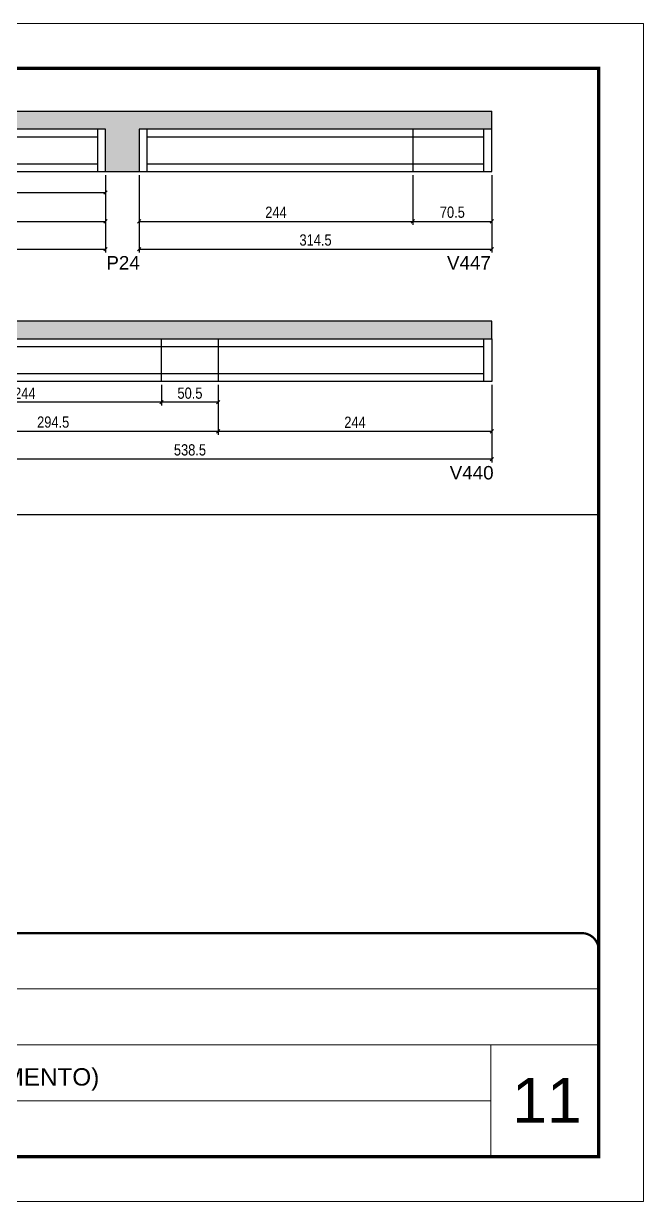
# Model space of a CAD drawing. Extents: x 3309 to 9563, y -2522 to 14608.
# Drawn here: x 7425 to 7978, y 11261 to 12311 of the extents above; entities that cross this region are included whole.
import ezdxf

# ---------------------------------------------------------------- set-up
doc = ezdxf.new("R2010")
doc.units = 0
doc.linetypes.add('CONTINUO', pattern=[0])
doc.linetypes.add('DASHED', pattern=[0.75, 0.5, -0.25])
for name, color, linetype in [('5', 5, 'Continuous'), ('COTA', 241, 'Continuous'), ('Painéis', 200, 'Continuous'), ('SARR_2.2x7', 40, 'Continuous')]:
    doc.layers.add(name, color=color, linetype=linetype)
for name, color, linetype, lineweight in [('CARIMBO', 255, 'Continuous', 9), ('Folhas', 255, 'Continuous', 9), ('SARRAFO DE PRESSAO', 251, 'DASHED', 9)]:
    doc.layers.add(name, color=color, linetype=linetype, lineweight=lineweight)
doc.styles.add('ARIAL', font='arial.ttf')
doc.styles.add('COTA TECNICA', font='techl___.ttf', dxfattribs={"height": 10})
doc.styles.get("Standard").update_dxf_attribs({"font": 'arial.ttf'})
doc.dimstyles.new('PAINEL', dxfattribs={"dimtxt": 10, "dimasz": 3, "dimexe": 3, "dimexo": 3, "dimgap": 3, "dimtad": 1, "dimdec": 1, "dimzin": 12, "dimdsep": 46, "dimtxsty": 'COTA TECNICA', "dimblk1": 'OBLIQUE', "dimblk2": 'OBLIQUE', "dimsah": 1, "dimcen": 0.9, "dimclrd": 4, "dimclre": 4, "dimclrt": 240, "dimadec": 1, "dimazin": 3, "dimtfac": 1, "dimtdec": 1, "dimtmove": 0, "dimatfit": 3, "dimfxl": 1, "dimtolj": 1, "dimtzin": 12, "dimarcsym": 0})

# ---------------------------------------------------------------- blocks, each defined once
blk = doc.blocks.new('9999999999')
at = {"color": 30, "linetype": 'CONTINUO'}
for p, q in [((98564.6, 34379.6), (99584, 34379.6)), ((98564.6, 34329.8), (99488, 34329.8)), ((99584, 34329.8), (99488, 34329.8)), ((99488, 34329.8), (99488, 34230.2)), ((98564.6, 34280), (99488, 34280))]:
    blk.add_line(p, q, dxfattribs=at)
at = {"color": 30, "linetype": 'CONTINUO', "const_width": 2}
blk.add_lwpolyline([(99584, 34230.2), (99584, 34414.4, 0.414214), (99569, 34429.4), (98229, 34429.4, 0.414214), (98214, 34414.4), (98214, 34245.2, 0.414214), (98229, 34230.2), (99584, 34230.2)], format="xyb", dxfattribs=at)
at = {"layer": 'Folhas'}
blk.add_lwpolyline([(98139, 34190.2), (99624, 34190.2), (99624, 35240.2), (98139, 35240.2)], close=True, dxfattribs=at)
at = {"layer": 'Folhas', "color": 30, "const_width": 3}
blk.add_lwpolyline([(98214, 34230.2), (99584, 34230.2), (99584, 35200.2), (98214, 35200.2)], close=True, dxfattribs=at)
at = {"color": 7, "linetype": 'Continuous', "ltscale": 5, "style": 'ARIAL'}
blk.add_text('TIPO (7° AO 21° PAVIMENTO)', height=15.483, dxfattribs=at).set_placement((98837.7, 34293.5))
blk = doc.blocks.new('_Oblique')
at = {"color": 0, "linetype": 'ByBlock', "lineweight": -2}
blk.add_line((-0.5, -0.5), (0.5, 0.5), dxfattribs=at)
blk = doc.blocks.new('*D1436')
at = {"layer": 'COTA', "color": 4, "lineweight": -2, "transparency": 16777216}
for p, q in [((6959.6, 12175.7), (6959.6, 12106.5)), ((7498.1, 12175.7), (7498.1, 12106.5)), ((6959.6, 12109.5), (7498.1, 12109.5))]:
    blk.add_line(p, q, dxfattribs=at)
at = {"layer": 'Defpoints', "color": 0, "transparency": 16777216}
for p in [(6959.6, 12178.7), (7498.1, 12178.7), (7498.1, 12109.5)]:
    blk.add_point(p, dxfattribs=at)
at = {"layer": 'COTA', "color": 4, "lineweight": -2, "transparency": 16777216, "xscale": 3, "yscale": 3, "zscale": 3, "rotation": 180}
blk.add_blockref('_Oblique', (6959.6, 12109.5), dxfattribs=at)
at = {"layer": 'COTA', "color": 4, "lineweight": -2, "transparency": 16777216, "xscale": 3, "yscale": 3, "zscale": 3}
blk.add_blockref('_Oblique', (7498.1, 12109.5), dxfattribs=at)
at = {"layer": 'COTA', "color": 240, "transparency": 16777216, "insert": (7228.9, 12117.7), "char_height": 10, "attachment_point": 5, "style": 'COTA TECNICA'}
blk.add_mtext('\\A1;538.5', dxfattribs=at)
blk = doc.blocks.new('*D1432')
at = {"layer": 'COTA', "color": 4, "lineweight": -2, "transparency": 16777216}
for p, q in [((7203.6, 12175.7), (7203.6, 12131.4)), ((7498.1, 12175.7), (7498.1, 12131.4)), ((7203.6, 12134.4), (7498.1, 12134.4))]:
    blk.add_line(p, q, dxfattribs=at)
at = {"layer": 'Defpoints', "color": 0, "transparency": 16777216}
for p in [(7203.6, 12178.7), (7498.1, 12178.7), (7498.1, 12134.4)]:
    blk.add_point(p, dxfattribs=at)
at = {"layer": 'COTA', "color": 4, "lineweight": -2, "transparency": 16777216, "xscale": 3, "yscale": 3, "zscale": 3, "rotation": 180}
blk.add_blockref('_Oblique', (7203.6, 12134.4), dxfattribs=at)
at = {"layer": 'COTA', "color": 4, "lineweight": -2, "transparency": 16777216, "xscale": 3, "yscale": 3, "zscale": 3}
blk.add_blockref('_Oblique', (7498.1, 12134.4), dxfattribs=at)
at = {"layer": 'COTA', "color": 240, "transparency": 16777216, "insert": (7350.9, 12142.5), "char_height": 10, "attachment_point": 5, "style": 'COTA TECNICA'}
blk.add_mtext('\\A1;294.5', dxfattribs=at)
blk = doc.blocks.new('*D1438')
at = {"layer": 'COTA', "color": 4, "lineweight": -2, "transparency": 16777216}
for p, q in [((7254.1, 12175.7), (7254.1, 12157.2)), ((7498.1, 12175.7), (7498.1, 12157.2)), ((7254.1, 12160.2), (7498.1, 12160.2))]:
    blk.add_line(p, q, dxfattribs=at)
at = {"layer": 'Defpoints', "color": 0, "transparency": 16777216}
for p in [(7254.1, 12178.7), (7498.1, 12178.7), (7498.1, 12160.2)]:
    blk.add_point(p, dxfattribs=at)
at = {"layer": 'COTA', "color": 4, "lineweight": -2, "transparency": 16777216, "xscale": 3, "yscale": 3, "zscale": 3, "rotation": 180}
blk.add_blockref('_Oblique', (7254.1, 12160.2), dxfattribs=at)
at = {"layer": 'COTA', "color": 4, "lineweight": -2, "transparency": 16777216, "xscale": 3, "yscale": 3, "zscale": 3}
blk.add_blockref('_Oblique', (7498.1, 12160.2), dxfattribs=at)
at = {"layer": 'COTA', "color": 240, "transparency": 16777216, "insert": (7376.1, 12168.3), "char_height": 10, "attachment_point": 5, "style": 'COTA TECNICA'}
blk.add_mtext('\\A1;244', dxfattribs=at)
blk = doc.blocks.new('*D1441')
at = {"layer": 'COTA', "color": 4, "lineweight": -2, "transparency": 16777216}
for p, q in [((7528.1, 12175.7), (7528.1, 12106.5)), ((7842.6, 12175.7), (7842.6, 12106.5)), ((7528.1, 12109.5), (7842.6, 12109.5))]:
    blk.add_line(p, q, dxfattribs=at)
at = {"layer": 'Defpoints', "color": 0, "transparency": 16777216}
for p in [(7528.1, 12178.7), (7842.6, 12178.7), (7842.6, 12109.5)]:
    blk.add_point(p, dxfattribs=at)
at = {"layer": 'COTA', "color": 4, "lineweight": -2, "transparency": 16777216, "xscale": 3, "yscale": 3, "zscale": 3, "rotation": 180}
blk.add_blockref('_Oblique', (7528.1, 12109.5), dxfattribs=at)
at = {"layer": 'COTA', "color": 4, "lineweight": -2, "transparency": 16777216, "xscale": 3, "yscale": 3, "zscale": 3}
blk.add_blockref('_Oblique', (7842.6, 12109.5), dxfattribs=at)
at = {"layer": 'COTA', "color": 240, "transparency": 16777216, "insert": (7685.4, 12117.7), "char_height": 10, "attachment_point": 5, "style": 'COTA TECNICA'}
blk.add_mtext('\\A1;314.5', dxfattribs=at)
blk = doc.blocks.new('*D1439')
at = {"layer": 'COTA', "color": 4, "lineweight": -2, "transparency": 16777216}
for p, q in [((7528.1, 12175.7), (7528.1, 12131.4)), ((7772.1, 12175.7), (7772.1, 12131.4)), ((7528.1, 12134.4), (7772.1, 12134.4))]:
    blk.add_line(p, q, dxfattribs=at)
at = {"layer": 'Defpoints', "color": 0, "transparency": 16777216}
for p in [(7528.1, 12178.7), (7772.1, 12178.7), (7772.1, 12134.4)]:
    blk.add_point(p, dxfattribs=at)
at = {"layer": 'COTA', "color": 4, "lineweight": -2, "transparency": 16777216, "xscale": 3, "yscale": 3, "zscale": 3, "rotation": 180}
blk.add_blockref('_Oblique', (7528.1, 12134.4), dxfattribs=at)
at = {"layer": 'COTA', "color": 4, "lineweight": -2, "transparency": 16777216, "xscale": 3, "yscale": 3, "zscale": 3}
blk.add_blockref('_Oblique', (7772.1, 12134.4), dxfattribs=at)
at = {"layer": 'COTA', "color": 240, "transparency": 16777216, "insert": (7650.1, 12142.5), "char_height": 10, "attachment_point": 5, "style": 'COTA TECNICA'}
blk.add_mtext('\\A1;244', dxfattribs=at)
blk = doc.blocks.new('*D1440')
at = {"layer": 'COTA', "color": 4, "lineweight": -2, "transparency": 16777216}
for p, q in [((7772.1, 12175.7), (7772.1, 12131.4)), ((7842.6, 12175.7), (7842.6, 12131.4)), ((7772.1, 12134.4), (7842.6, 12134.4))]:
    blk.add_line(p, q, dxfattribs=at)
at = {"layer": 'Defpoints', "color": 0, "transparency": 16777216}
for p in [(7772.1, 12178.7), (7842.6, 12178.7), (7842.6, 12134.4)]:
    blk.add_point(p, dxfattribs=at)
at = {"layer": 'COTA', "color": 4, "lineweight": -2, "transparency": 16777216, "xscale": 3, "yscale": 3, "zscale": 3, "rotation": 180}
blk.add_blockref('_Oblique', (7772.1, 12134.4), dxfattribs=at)
at = {"layer": 'COTA', "color": 4, "lineweight": -2, "transparency": 16777216, "xscale": 3, "yscale": 3, "zscale": 3}
blk.add_blockref('_Oblique', (7842.6, 12134.4), dxfattribs=at)
at = {"layer": 'COTA', "color": 240, "transparency": 16777216, "insert": (7807.4, 12142.5), "char_height": 10, "attachment_point": 5, "style": 'COTA TECNICA'}
blk.add_mtext('\\A1;70.5', dxfattribs=at)
blk = doc.blocks.new('*D1442')
at = {"layer": 'COTA', "color": 4, "lineweight": -2, "transparency": 16777216}
for p, q in [((7304.1, 11988.6), (7304.1, 11919.3)), ((7842.6, 11988.6), (7842.6, 11919.3)), ((7842.6, 11922.3), (7304.1, 11922.3))]:
    blk.add_line(p, q, dxfattribs=at)
at = {"layer": 'Defpoints', "color": 0, "transparency": 16777216}
for p in [(7304.1, 11991.6), (7842.6, 11991.6), (7304.1, 11922.3)]:
    blk.add_point(p, dxfattribs=at)
at = {"layer": 'COTA', "color": 4, "lineweight": -2, "transparency": 16777216, "xscale": 3, "yscale": 3, "zscale": 3, "rotation": 180}
blk.add_blockref('_Oblique', (7304.1, 11922.3), dxfattribs=at)
at = {"layer": 'COTA', "color": 4, "lineweight": -2, "transparency": 16777216, "xscale": 3, "yscale": 3, "zscale": 3}
blk.add_blockref('_Oblique', (7842.6, 11922.3), dxfattribs=at)
at = {"layer": 'COTA', "color": 240, "transparency": 16777216, "insert": (7573.4, 11930.6), "char_height": 10, "attachment_point": 5, "style": 'COTA TECNICA'}
blk.add_mtext('\\A1;538.5', dxfattribs=at)
blk = doc.blocks.new('*D1443')
at = {"layer": 'COTA', "color": 4, "lineweight": -2, "transparency": 16777216}
for p, q in [((7598.6, 11988.6), (7598.6, 11944.2)), ((7842.6, 11988.6), (7842.6, 11944.2)), ((7842.6, 11947.2), (7598.6, 11947.2))]:
    blk.add_line(p, q, dxfattribs=at)
at = {"layer": 'Defpoints', "color": 0, "transparency": 16777216}
for p in [(7598.6, 11991.6), (7842.6, 11991.6), (7598.6, 11947.2)]:
    blk.add_point(p, dxfattribs=at)
at = {"layer": 'COTA', "color": 4, "lineweight": -2, "transparency": 16777216, "xscale": 3, "yscale": 3, "zscale": 3, "rotation": 180}
blk.add_blockref('_Oblique', (7598.6, 11947.2), dxfattribs=at)
at = {"layer": 'COTA', "color": 4, "lineweight": -2, "transparency": 16777216, "xscale": 3, "yscale": 3, "zscale": 3}
blk.add_blockref('_Oblique', (7842.6, 11947.2), dxfattribs=at)
at = {"layer": 'COTA', "color": 240, "transparency": 16777216, "insert": (7720.6, 11955.3), "char_height": 10, "attachment_point": 5, "style": 'COTA TECNICA'}
blk.add_mtext('\\A1;244', dxfattribs=at)
blk = doc.blocks.new('*D1444')
at = {"layer": 'COTA', "color": 4, "lineweight": -2, "transparency": 16777216}
for p, q in [((7304.1, 11988.6), (7304.1, 11944.2)), ((7598.6, 11988.6), (7598.6, 11944.2)), ((7598.6, 11947.2), (7304.1, 11947.2))]:
    blk.add_line(p, q, dxfattribs=at)
at = {"layer": 'Defpoints', "color": 0, "transparency": 16777216}
for p in [(7304.1, 11991.6), (7598.6, 11991.6), (7304.1, 11947.2)]:
    blk.add_point(p, dxfattribs=at)
at = {"layer": 'COTA', "color": 4, "lineweight": -2, "transparency": 16777216, "xscale": 3, "yscale": 3, "zscale": 3, "rotation": 180}
blk.add_blockref('_Oblique', (7304.1, 11947.2), dxfattribs=at)
at = {"layer": 'COTA', "color": 4, "lineweight": -2, "transparency": 16777216, "xscale": 3, "yscale": 3, "zscale": 3}
blk.add_blockref('_Oblique', (7598.6, 11947.2), dxfattribs=at)
at = {"layer": 'COTA', "color": 240, "transparency": 16777216, "insert": (7451.4, 11955.4), "char_height": 10, "attachment_point": 5, "style": 'COTA TECNICA'}
blk.add_mtext('\\A1;294.5', dxfattribs=at)
blk = doc.blocks.new('*D1448')
at = {"layer": 'COTA', "color": 4, "lineweight": -2, "transparency": 16777216}
for p, q in [((7548.1, 11988.6), (7548.1, 11970.1)), ((7598.6, 11988.6), (7598.6, 11970.1)), ((7598.6, 11973.1), (7548.1, 11973.1))]:
    blk.add_line(p, q, dxfattribs=at)
at = {"layer": 'Defpoints', "color": 0, "transparency": 16777216}
for p in [(7548.1, 11991.6), (7598.6, 11991.6), (7548.1, 11973.1)]:
    blk.add_point(p, dxfattribs=at)
at = {"layer": 'COTA', "color": 4, "lineweight": -2, "transparency": 16777216, "xscale": 3, "yscale": 3, "zscale": 3, "rotation": 180}
blk.add_blockref('_Oblique', (7548.1, 11973.1), dxfattribs=at)
at = {"layer": 'COTA', "color": 4, "lineweight": -2, "transparency": 16777216, "xscale": 3, "yscale": 3, "zscale": 3}
blk.add_blockref('_Oblique', (7598.6, 11973.1), dxfattribs=at)
at = {"layer": 'COTA', "color": 240, "transparency": 16777216, "insert": (7573.4, 11981.2), "char_height": 10, "attachment_point": 5, "style": 'COTA TECNICA'}
blk.add_mtext('\\A1;50.5', dxfattribs=at)
blk = doc.blocks.new('*D1449')
at = {"layer": 'COTA', "color": 4, "lineweight": -2, "transparency": 16777216}
for p, q in [((7304.1, 11988.6), (7304.1, 11970.1)), ((7548.1, 11988.6), (7548.1, 11970.1)), ((7548.1, 11973.1), (7304.1, 11973.1))]:
    blk.add_line(p, q, dxfattribs=at)
at = {"layer": 'Defpoints', "color": 0, "transparency": 16777216}
for p in [(7304.1, 11991.6), (7548.1, 11991.6), (7304.1, 11973.1)]:
    blk.add_point(p, dxfattribs=at)
at = {"layer": 'COTA', "color": 4, "lineweight": -2, "transparency": 16777216, "xscale": 3, "yscale": 3, "zscale": 3, "rotation": 180}
blk.add_blockref('_Oblique', (7304.1, 11973.1), dxfattribs=at)
at = {"layer": 'COTA', "color": 4, "lineweight": -2, "transparency": 16777216, "xscale": 3, "yscale": 3, "zscale": 3}
blk.add_blockref('_Oblique', (7548.1, 11973.1), dxfattribs=at)
at = {"layer": 'COTA', "color": 240, "transparency": 16777216, "insert": (7426.1, 11981.1), "char_height": 10, "attachment_point": 5, "style": 'COTA TECNICA'}
blk.add_mtext('\\A1;244', dxfattribs=at)

msp = doc.modelspace()

# ---------------------------------------------------------------- hatches: boundary and pattern name
at = {"layer": 'COTA'}
h = msp.add_hatch(dxfattribs=at)
h.set_pattern_fill('AR-CONC', color=256, scale=0.03)
h.paths.add_polyline_path([(7498.13, 12178.71), (7528.13, 12178.71), (7528.13, 12216.71), (7842.63, 12216.71), (7842.63, 12232.71), (6959.63, 12232.71), (6959.63, 12216.71), (7498.13, 12216.71)])
h = msp.add_hatch(dxfattribs=at)
h.set_pattern_fill('AR-CONC', color=256, scale=0.03)
h.set_pattern_definition([(50, (0, -187.1567), (5.4655401, -0.4781726), [0.5715, -6.2865]), (355, (0, -187.1567), (-1.0573026, 5.7317054), [0.4572, -5.0292175]), (100.451445, (0.4555, -187.1965), (4.4082374, 5.2535326), [0.4857003, -5.3427073]), (46.1842, (0, -185.633), (8.1323712, -1.2612698), [0.85725, -9.42975]), (96.63556, (0.678, -185.738), (7.122124, 7.4227837), [0.7285507, -8.0140682]), (351.18415, (0, -185.633), (7.122124, 7.4227837), [0.685799, -7.543792]), (21, (0.762, -186.0137), (4.5484317, -3.067956), [0.5715, -6.2865]), (326, (0.762, -186.0137), (1.8540609, 5.525639), [0.4572, -5.0292]), (71.451445, (1.141, -186.2693), (6.4024926, 2.457683), [0.4857003, -5.3426981]), (37.5, (0, -187.1567), (0.0926581, 2.53665117), [0, -4.96824, 0, -5.1054, 0, -5.04825]), (7.5, (0, -187.1567), (2.0045899, 3.00541724), [0, -2.91084, 0, -4.85394, 0, -1.92405]), (327.5, (-1.6993, -187.1567), (4.06771786, -0.17186232), [0, -1.905, 0, -5.9436, 0, -7.8867]), (317.5, (-2.4613, -187.1567), (4.4438754, 0.7627947), [0, -2.4765, 0, -3.94716, 0, -5.6007])])
h.paths.add_polyline_path([(7304.13, 12029.56), (7842.63, 12029.56), (7842.63, 12045.56), (6959.63, 12045.56), (6959.63, 12029.56), (7274.13, 12029.56), (7274.13, 11991.56), (7304.13, 11991.56)])

# ---------------------------------------------------------------- linework, layer by layer
for p, q in [((6959.63, 12232.71), (7842.63, 12232.71)), ((7842.63, 12216.71), (7842.63, 12232.71)), ((7498.13, 12178.71), (7528.13, 12178.71)), ((7842.63, 12045.56), (6959.63, 12045.56)), ((7842.63, 12029.56), (7842.63, 12045.56)), ((6567.87, 11873.1), (7937.87, 11873.1))]:
    msp.add_line(p, q, dxfattribs=at)
at = {"layer": 'Painéis', "linetype": 'ByBlock'}
for p, q in [((7498.13, 12216.71), (6959.63, 12216.71)), ((7498.13, 12178.71), (7498.13, 12216.71)), ((7842.63, 12216.71), (7528.13, 12216.71)), ((7528.13, 12216.71), (7528.13, 12178.71)), ((7772.13, 12216.71), (7772.13, 12178.71)), ((7842.63, 12178.71), (7842.63, 12216.71)), ((6959.63, 12178.71), (7498.13, 12178.71)), ((7528.13, 12178.71), (7842.63, 12178.71)), ((7304.13, 12029.56), (7842.63, 12029.56)), ((7548.13, 11991.56), (7548.13, 12029.56)), ((7598.63, 12029.56), (7598.63, 11991.56)), ((7842.63, 12029.56), (7842.63, 11991.56)), ((7842.63, 11991.56), (7304.13, 11991.56))]:
    msp.add_line(p, q, dxfattribs=at)
at = {"layer": 'SARR_2.2x7', "linetype": 'Continuous'}
for p, q in [((7491.13, 12178.71), (7491.13, 12216.71)), ((7535.13, 12178.71), (7535.13, 12216.71)), ((7835.63, 12178.71), (7835.63, 12216.71)), ((7203.63, 12209.71), (7491.13, 12209.71)), ((7535.13, 12209.71), (7772.13, 12209.71)), ((7772.13, 12209.71), (7835.63, 12209.71)), ((7203.63, 12185.71), (7491.13, 12185.71)), ((7535.13, 12185.71), (7772.13, 12185.71)), ((7772.13, 12185.71), (7835.63, 12185.71)), ((7598.63, 12022.56), (7311.13, 12022.56)), ((7835.63, 12022.56), (7598.63, 12022.56)), ((7835.63, 11991.56), (7835.63, 12029.56)), ((7598.63, 11998.56), (7311.13, 11998.56)), ((7835.63, 11998.56), (7598.63, 11998.56))]:
    msp.add_line(p, q, dxfattribs=at)

# ---------------------------------------------------------------- block references
at = {"layer": 'SARRAFO DE PRESSAO', "color": 6, "linetype": 'ByBlock'}
msp.add_blockref('9999999999', (-91646.11, -22929.5), dxfattribs=at)

# ---------------------------------------------------------------- texts
at = {"layer": '5', "linetype": 'Continuous'}
for s, rotation, p in [('P24', 359.99996, (7498.82, 12091.46)), ('V447', 359.99996, (7802.64, 12091.46)), ('V440', 0.00004, (7805.07, 11904.31))]:
    msp.add_text(s, height=12, rotation=rotation, dxfattribs=at).set_placement(p)
at = {"layer": 'CARIMBO', "style": 'ARIAL'}
msp.add_text('11', height=40, dxfattribs=at).set_placement((7860.73, 11330.85))

# ---------------------------------------------------------------- dimensions: what is measured, and where the dimension line sits
at = {"layer": 'COTA'}
for base, p1, p2, angle, picture, middle in [((7498.13, 12109.48), (6959.63, 12178.71), (7498.13, 12178.71), 180, '*D1436', (7228.88, 12117.72)), ((7842.63, 12109.48), (7528.13, 12178.71), (7842.63, 12178.71), 180, '*D1441', (7685.38, 12117.69)), ((7304.13, 11922.32), (7842.63, 11991.56), (7304.13, 11991.56), 0, '*D1442', (7573.38, 11930.56)), ((7548.13, 11973.07), (7598.63, 11991.56), (7548.13, 11991.56), 180, '*D1448', (7573.38, 11981.17)), ((7598.63, 11947.23), (7842.63, 11991.56), (7598.63, 11991.56), 180, '*D1443', (7720.63, 11955.31))]:
    dim = msp.add_linear_dim(base=base, p1=p1, p2=p2, angle=angle, dimstyle='PAINEL', dxfattribs=at)
    dim.commit()
    dim.dimension.update_dxf_attribs({"geometry": picture, "text_midpoint": middle})
for base, p1, p2, picture, middle in [((7498.13, 12134.39), (7203.63, 12178.71), (7498.13, 12178.71), '*D1432', (7350.88, 12142.53)), ((7498.13, 12160.22), (7254.13, 12178.71), (7498.13, 12178.71), '*D1438', (7376.13, 12168.29)), ((7842.63, 12134.39), (7772.13, 12178.71), (7842.63, 12178.71), '*D1440', (7807.38, 12142.5))]:
    dim = msp.add_linear_dim(base=base, p1=p1, p2=p2, dimstyle='PAINEL', override={"dimtmove": 1}, dxfattribs=at)
    dim.commit()
    dim.dimension.update_dxf_attribs({"geometry": picture, "text_midpoint": middle})
dim = msp.add_linear_dim(base=(7772.13, 12134.39), p1=(7528.13, 12178.71), p2=(7772.13, 12178.71), dimstyle='PAINEL', dxfattribs=at)
dim.commit()
dim.dimension.update_dxf_attribs({"geometry": '*D1439', "text_midpoint": (7650.13, 12142.46)})
for base, p1, picture, middle in [((7304.13, 11947.23), (7598.63, 11991.56), '*D1444', (7451.38, 11955.37)), ((7304.13, 11973.07), (7548.13, 11991.56), '*D1449', (7426.13, 11981.14))]:
    dim = msp.add_linear_dim(base=base, p1=p1, p2=(7304.13, 11991.56), angle=180, dimstyle='PAINEL', override={"dimtmove": 1}, dxfattribs=at)
    dim.commit()
    dim.dimension.update_dxf_attribs({"geometry": picture, "text_midpoint": middle})

doc.saveas('drawing.dxf')
